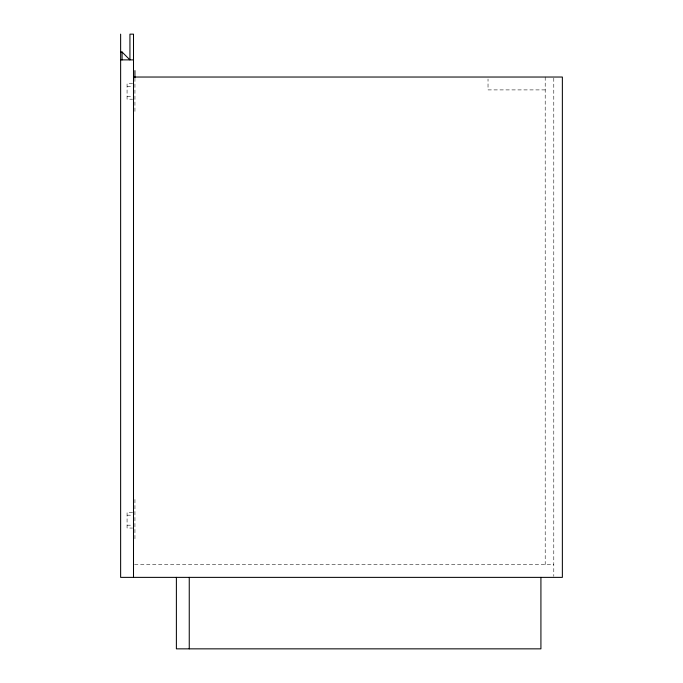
<?xml version="1.0" encoding="UTF-8"?>
<svg xmlns="http://www.w3.org/2000/svg" width="683" height="683" viewBox="0 0 683 683"><rect width="100%" height="100%" fill="white"/><g stroke="black" fill="none" stroke-linecap="round" stroke-linejoin="round"><path stroke-width="0.51" stroke-dasharray="3.42 2.56" d="M132.587 83.471L127.072 83.471L127.072 99.197L132.587 99.197M127.072 86.331L132.178 86.331M545.205 89.9L488.029 89.9L488.029 79.015M127.072 96.337L132.178 96.337M132.587 512.327L127.072 512.327L127.072 528.053L132.587 528.053M127.072 515.187L132.178 515.187M127.072 525.193L132.178 525.193M134.568 564.508L553.785 564.508M553.785 78.101L553.785 576.384M545.205 77.034L545.205 564.508M134.935 78.058L134.935 112.063M134.935 499.461L134.935 540.919"/><path stroke-width="1.02" d="M120.635 52.019L122.069 52.019L129.932 59.882L129.932 34.15L133.501 34.15L133.501 577.374M120.635 59.882L133.501 59.882M133.501 77.034L562.365 77.034L562.365 577.374L120.635 577.374L120.635 34.15M540.919 577.374L540.919 648.85L176.385 648.85L176.385 577.374M189.251 577.374L189.251 648.85M134.935 70.605L134.935 77.623M122.069 52.019L122.069 59.882"/></g></svg>
